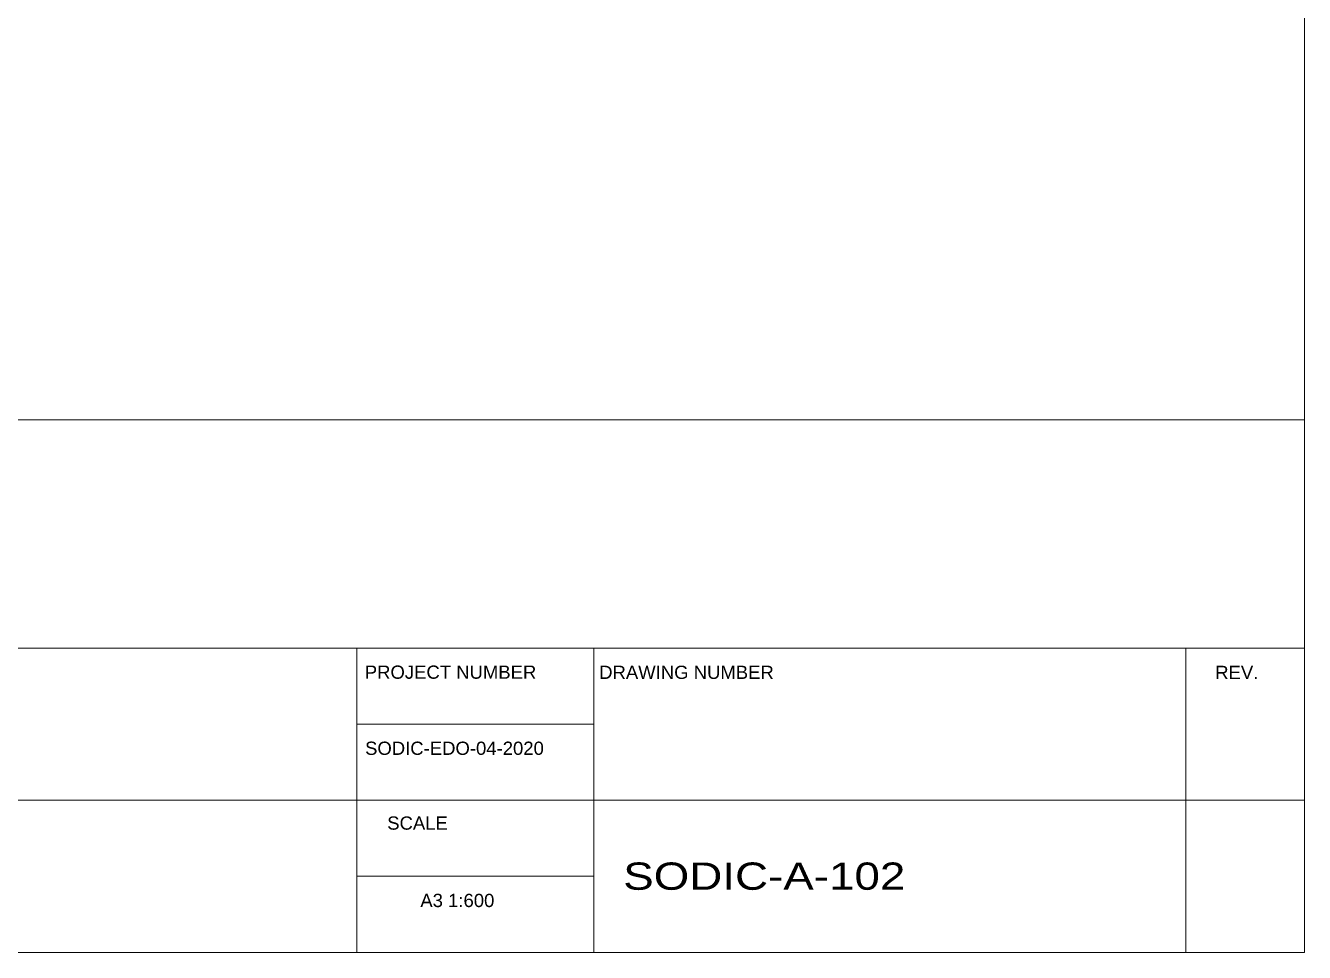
# Model space of a CAD drawing. Header units: millimetres. Extents: x -2143172 to 5255, y -610845 to 279739.
# Drawn here: x -1068790 to -1050006, y -610845 to -597229 of the extents above; entities that cross this region are included whole.
import ezdxf

# ---------------------------------------------------------------- set-up
doc = ezdxf.new("R2010")
doc.units = ezdxf.units.MM
doc.header["$LTSCALE"] = 30
doc.layers.add('Frame', color=7, linetype='Continuous', lineweight=5)
doc.styles.add('MARI3', font='arial.ttf', dxfattribs={"width": 1.2})
doc.styles.add('TTLB-A0-JeddahDP$0$swis721', font='swiss.ttf')

msp = doc.modelspace()

# ---------------------------------------------------------------- linework, layer by layer
at = {"layer": 'Frame'}
for p, q in [((-1050005.6, -610845.4, 0.5), (-1050005.6, -561642.4, 0.5)), ((-1050005.6, -603019.8, 0.1), (-1119592.6, -603019.8, 0.1)), ((-1050005.6, -606373.6, 0.1), (-1119592.6, -606373.6, 0.1)), ((-1063923, -606373.6, 0.1), (-1063923, -610845.4, 0.1)), ((-1060443.6, -606373.6, 0.1), (-1060443.6, -610845.4, 0.1)), ((-1051745.2, -606373.6, 0.1), (-1051745.2, -610845.4, 0.1)), ((-1063923, -607491.5, 0.1), (-1060443.6, -607491.5, 0.1)), ((-1050005.6, -608609.5, 0.1), (-1077840.4, -608609.5, 0.1)), ((-1063923, -609727.4, 0.1), (-1060443.6, -609727.4, 0.1)), ((-1119592.6, -610845.4, 0.5), (-1050005.6, -610845.4, 0.5))]:
    msp.add_line(p, q, dxfattribs=at)

# ---------------------------------------------------------------- texts
at = {"layer": 'Frame', "style": 'MARI3', "width": 1.2}
msp.add_text('SODIC-A-102', height=400.787, dxfattribs=at).set_placement((-1060011.4, -609925.2, 0.1))
at = {"layer": 'Frame', "attachment_point": 8, "style": 'TTLB-A0-JeddahDP$0$swis721'}
for s, insert, char_height in [(' PROJECT NUMBER', (-1062585.1, -606827.9, 0.1), 194.411), ('SODIC-EDO-04-2020', (-1062489.9, -607945.9, 0.1), 194.411), ('SCALE', (-1063032.2, -609045, 0.1), 194.41), ('A3 1:600', (-1062447.6, -610181.7, 0.1), 194.41)]:
    msp.add_mtext(s, dxfattribs=dict(at, insert=insert, char_height=char_height))
at = {"layer": 'Frame', "attachment_point": 5, "style": 'TTLB-A0-JeddahDP$0$swis721'}
for s, insert, char_height, width in [('DRAWING NUMBER', (-1059081.8, -606731.7, 0.1), 194.411, 2499.576), ('REV.', (-1050998.8, -606731.7, 0.1), 194.41, 3082.178)]:
    msp.add_mtext(s, dxfattribs=dict(at, insert=insert, char_height=char_height, width=width))

doc.saveas('drawing.dxf')
